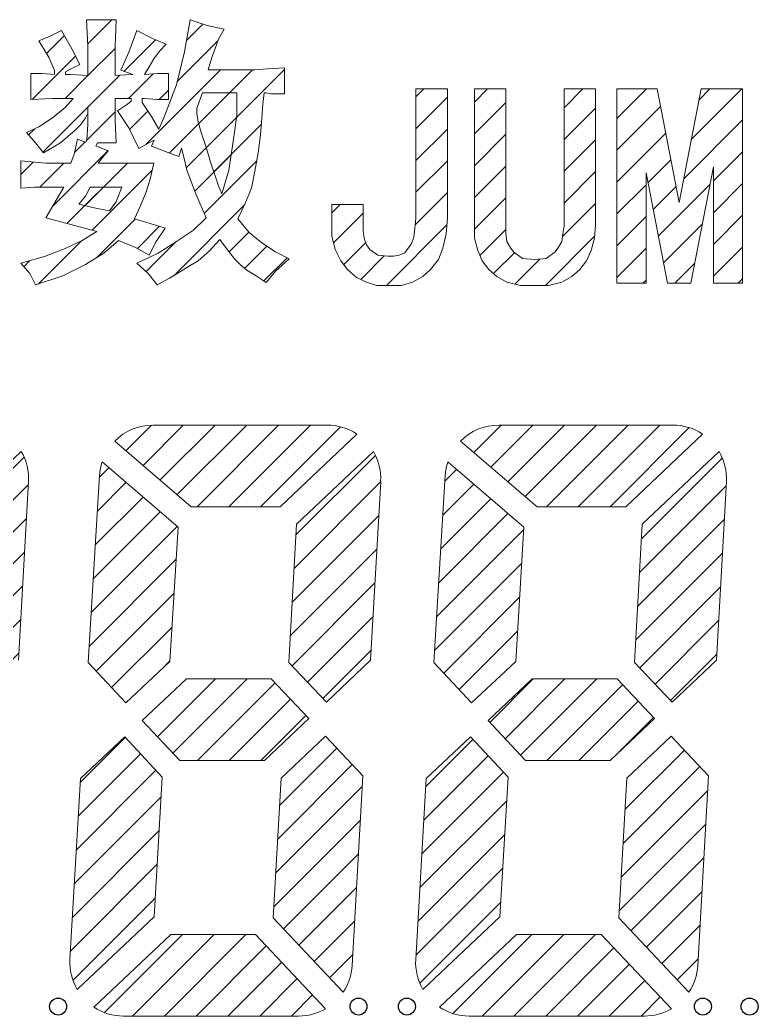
# Paper-space layout 'SW_Model_1' of a CAD drawing. Header units: millimetres. Extents: x 625 to 800, y 257 to 308.
# Drawn here: x 669.86 to 675.07, y 291.24 to 298.27 of the extents above; entities that cross this region are included whole.
import ezdxf

# ---------------------------------------------------------------- set-up
doc = ezdxf.new("R2010")
doc.units = ezdxf.units.MM
doc.layers.add('剖面线层1', color=4, linetype='Continuous')

psp = doc.layouts.new('SW_Model_1')

# ---------------------------------------------------------------- hatches: boundary and pattern name
at = {"layer": '剖面线层1'}
h = psp.add_hatch(dxfattribs=at)
h.set_pattern_fill('ANSI31', color=256, scale=0.05, style=0)
h.paths.add_polyline_path([(670.5276, 298.0874), (670.5276, 297.8786), (670.6401, 297.8866), (670.6535, 297.8866), (670.6401, 297.892), (670.5678, 297.9161), (670.624, 298.0446), (670.6802, 298.1972), (670.7927, 298.141), (670.8891, 298.1008), (670.8409, 298.0526), (670.8007, 297.9964), (670.7686, 297.9402), (670.7364, 297.8866), (670.8248, 297.8947), (670.9051, 297.8947), (670.9051, 297.7099), (670.8248, 297.7099), (670.7364, 297.718), (670.7188, 297.718), (670.7188, 297.6882), (670.7846, 297.5895), (670.8372, 297.5001), (670.873, 297.5814), (670.9613, 297.8144), (671.0176, 298.0473), (671.0577, 298.2722), (671.1782, 298.232), (671.2987, 298.2079), (671.2585, 298.1356), (671.2344, 298.0714), (671.2103, 298.0071), (671.1862, 297.9188), (671.5155, 297.9188), (671.6039, 297.9268), (671.7244, 297.9348), (671.7244, 297.7501), (671.6681, 297.7501), (671.628, 297.7501), (671.5959, 297.7581), (671.5798, 297.7581), (671.5718, 297.6778), (671.5637, 297.5814), (671.5557, 297.461), (671.5396, 297.3324), (671.5155, 297.2039), (671.4914, 297.0835), (671.4433, 296.971), (671.3951, 296.8666), (671.4754, 296.7702), (671.5637, 296.6979), (671.6601, 296.6337), (671.7565, 296.5855), (671.6601, 296.4971), (671.5959, 296.4168), (671.5236, 296.465), (671.4593, 296.5052), (671.4111, 296.5453), (671.371, 296.5855), (671.3147, 296.6578), (671.2666, 296.722), (671.1943, 296.6417), (671.1139, 296.5694), (671.0577, 296.5373), (670.9935, 296.4971), (670.9131, 296.4489), (670.8248, 296.4007), (670.7605, 296.4811), (670.6802, 296.5533), (670.8328, 296.6256), (670.9613, 296.706), (671.0818, 296.7863), (671.1702, 296.8746), (671.0979, 297.0433), (671.0336, 297.212), (671.0176, 297.2843), (670.9969, 297.3669), (670.9774, 297.3083), (670.8891, 297.3405), (670.7846, 297.3806), (670.8028, 297.4218), (670.7846, 297.4128), (670.6963, 297.3646), (670.624, 297.5091), (670.5437, 297.6296), (670.616, 297.6778), (670.6418, 297.6979), (670.6418, 297.718), (670.6401, 297.718), (670.5276, 297.718), (670.5276, 297.5573), (670.5356, 297.4047), (670.4032, 297.4047), (670.3924, 297.382), (670.4794, 297.3485), (670.4393, 297.3003), (670.4071, 297.2602), (670.6883, 297.2602), (670.8007, 297.2602), (670.7766, 297.1477), (670.7445, 297.0513), (670.7043, 296.9549), (670.6642, 296.8666), (670.7766, 296.8345), (670.881, 296.8023), (670.8168, 296.706), (670.7686, 296.6096), (670.6722, 296.6658), (670.5517, 296.714), (670.4473, 296.6256), (670.3188, 296.5453), (670.1582, 296.465), (669.9654, 296.4007), (669.9252, 296.4811), (669.861, 296.5533), (670.0296, 296.6015), (670.1742, 296.6578), (670.2947, 296.714), (670.3991, 296.7782), (670.2144, 296.8264), (670.0377, 296.8746), (670.0939, 296.971), (670.1662, 297.0915), (670.1019, 297.0915), (670.0377, 297.0915), (669.9574, 297.0915), (669.861, 297.0835), (669.861, 297.2762), (670.0377, 297.2602), (670.2144, 297.2602), (670.2385, 297.3244), (670.2626, 297.4288), (670.3197, 297.4084), (670.3282, 297.4262), (670.3349, 297.5332), (670.3349, 297.6136), (670.3188, 297.5814), (670.2867, 297.5332), (670.2465, 297.4931), (670.1421, 297.4047), (670.0216, 297.3324), (669.9654, 297.4047), (669.9011, 297.477), (669.9895, 297.5172), (670.0859, 297.5814), (670.1742, 297.6537), (670.2304, 297.718), (670.0859, 297.718), (669.9333, 297.7099), (669.9333, 297.8947), (670.0136, 297.8947), (670.1005, 297.8866), (670.1005, 297.916), (670.0618, 298.0045), (669.9895, 298.1249), (670.0698, 298.1571), (670.1501, 298.1972), (670.2224, 298.0687), (670.2786, 297.9563), (670.1983, 297.9161), (670.1775, 297.9057), (670.1775, 297.8866), (670.2144, 297.8866), (670.3349, 297.8786), (670.3349, 298.0874), (670.3268, 298.2722), (670.5356, 298.2722)], flags=0)
h = psp.add_hatch(dxfattribs=at)
h.set_pattern_fill('ANSI31', color=256, scale=0.05, style=0)
h.paths.add_polyline_path([(672.8757, 297.7845), (672.8757, 296.8728), (672.8678, 296.7618), (672.844, 296.6588), (672.8123, 296.5795), (672.7568, 296.5081), (672.7013, 296.4606), (672.63, 296.4209), (672.5507, 296.3971), (672.4635, 296.3971), (672.3763, 296.3971), (672.3049, 296.4209), (672.2336, 296.4526), (672.1702, 296.5081), (672.1226, 296.5716), (672.083, 296.6508), (672.0592, 296.746), (672.0592, 296.8649), (672.0592, 296.9679), (672.2811, 296.9679), (672.2811, 296.8411), (672.2811, 296.7777), (672.2891, 296.7222), (672.3049, 296.6825), (672.3287, 296.6508), (672.3842, 296.6112), (672.4555, 296.6033), (672.4952, 296.6033), (672.5348, 296.6112), (672.5745, 296.627), (672.5982, 296.6588), (672.622, 296.6905), (672.6379, 296.738), (672.6458, 296.8015), (672.6537, 296.8728), (672.6537, 297.7845)], flags=0)
h = psp.add_hatch(dxfattribs=at)
h.set_pattern_fill('ANSI31', color=256, scale=0.05, style=0)
h.paths.add_polyline_path([(673.9222, 297.7845), (673.9222, 296.8252), (673.9142, 296.7301), (673.8904, 296.6429), (673.8587, 296.5716), (673.8112, 296.5081), (673.7557, 296.4606), (673.6843, 296.4209), (673.5892, 296.3971), (673.4941, 296.3971), (673.391, 296.3971), (673.2959, 296.4209), (673.2245, 296.4606), (673.169, 296.5081), (673.1215, 296.5716), (673.0898, 296.6429), (673.066, 296.7301), (673.066, 296.8252), (673.066, 297.7845), (673.2879, 297.7845), (673.2879, 296.8173), (673.2879, 296.7618), (673.2959, 296.7063), (673.3197, 296.6667), (673.3434, 296.635), (673.4069, 296.5874), (673.4941, 296.5795), (673.5733, 296.5874), (673.6368, 296.635), (673.6605, 296.6667), (673.6843, 296.7063), (673.6923, 296.7618), (673.7002, 296.8173), (673.7002, 297.7845)], flags=0)
h = psp.add_hatch(dxfattribs=at)
h.set_pattern_fill('ANSI31', color=256, scale=0.05, style=0)
h.paths.add_polyline_path([(674.7546, 296.413), (674.7546, 297.2333), (674.596, 296.413), (674.4295, 296.413), (674.2789, 297.1923), (674.2789, 296.413), (674.0728, 296.413), (674.0728, 297.7845), (674.3582, 297.7845), (674.5128, 296.9821), (674.6674, 297.7845), (674.9607, 297.7845), (674.9607, 296.413)], flags=0)
h = psp.add_hatch(dxfattribs=at)
h.set_pattern_fill('ANSI31', color=256, scale=0.05, style=0)
h.paths.add_polyline_path([(671.387, 297.7581), (671.1461, 297.7581), (671.122, 297.6939), (671.1059, 297.6457), (671.1059, 297.6136), (671.1139, 297.5493), (671.138, 297.469), (671.1702, 297.3726), (671.2023, 297.2682), (671.2344, 297.1718), (671.2585, 297.0995), (671.2826, 297.0433), (671.3308, 297.212), (671.3629, 297.4128), (671.387, 297.5975)], flags=0)
h = psp.add_hatch(dxfattribs=at)
h.set_pattern_fill('ANSI31', color=256, scale=0.05, style=0)
h.paths.add_polyline_path([(670.5758, 297.0915), (670.3509, 297.0915), (670.3188, 297.0272), (670.2706, 296.971), (670.367, 296.9469), (670.4875, 296.9228), (670.5356, 296.9871)], flags=0)
h = psp.add_hatch(dxfattribs=at)
h.set_pattern_fill('ANSI31', color=256, scale=0.05, style=0)
edge = h.paths.add_edge_path(flags=0)
edge.add_arc((672.0266, 295.0323), 0.378, 56.3964, 90)
edge.add_line((672.0266, 295.4103), (670.7952, 295.4103))
edge.add_arc((670.7952, 295.0323), 0.378, 90, 135.53452)
edge.add_line((670.5254, 295.297), (671.0662, 294.8338))
edge.add_line((671.0662, 294.8338), (671.693, 294.8338))
edge.add_line((671.693, 294.8338), (672.2358, 295.3471))
h = psp.add_hatch(dxfattribs=at)
h.set_pattern_fill('ANSI31', color=256, scale=0.05, style=0)
edge = h.paths.add_edge_path(flags=0)
edge.add_arc((674.4694, 295.0323), 0.378, 56.3964, 90)
edge.add_line((674.4694, 295.4103), (673.238, 295.4103))
edge.add_arc((673.238, 295.0323), 0.378, 90, 135.53452)
edge.add_line((672.9682, 295.297), (673.509, 294.8338))
edge.add_line((673.509, 294.8338), (674.1358, 294.8338))
edge.add_line((674.1358, 294.8338), (674.6786, 295.3471))
h = psp.add_hatch(dxfattribs=at)
h.set_pattern_fill('ANSI31', color=256, scale=0.05, style=0)
edge = h.paths.add_edge_path(flags=0)
edge.add_line((669.8649, 295.2235), (669.3221, 294.7102))
edge.add_line((669.3221, 294.7102), (669.2674, 293.734))
edge.add_line((669.2674, 293.734), (669.5327, 293.4534))
edge.add_line((669.5327, 293.4534), (669.8456, 293.7489))
edge.add_line((669.8456, 293.7489), (669.9163, 295.0111))
edge.add_arc((669.5388, 295.0323), 0.378, 356.79516, 390.39064)
h = psp.add_hatch(dxfattribs=at)
h.set_pattern_fill('ANSI31', color=256, scale=0.05, style=0)
edge = h.paths.add_edge_path(flags=0)
edge.add_line((672.3527, 295.2235), (671.8099, 294.7102))
edge.add_line((671.8099, 294.7102), (671.7552, 293.734))
edge.add_line((671.7552, 293.734), (672.0205, 293.4534))
edge.add_line((672.0205, 293.4534), (672.3334, 293.7489))
edge.add_line((672.3334, 293.7489), (672.4041, 295.0111))
edge.add_arc((672.0266, 295.0323), 0.378, 356.79516, 390.39064)
h = psp.add_hatch(dxfattribs=at)
h.set_pattern_fill('ANSI31', color=256, scale=0.05, style=0)
edge = h.paths.add_edge_path(flags=0)
edge.add_line((674.7955, 295.2235), (674.2527, 294.7102))
edge.add_line((674.2527, 294.7102), (674.198, 293.734))
edge.add_line((674.198, 293.734), (674.4633, 293.4534))
edge.add_line((674.4633, 293.4534), (674.7762, 293.7489))
edge.add_line((674.7762, 293.7489), (674.8469, 295.0111))
edge.add_arc((674.4694, 295.0323), 0.378, 356.79516, 390.39064)
h = psp.add_hatch(dxfattribs=at)
h.set_pattern_fill('ANSI31', color=256, scale=0.05, style=0)
edge = h.paths.add_edge_path(flags=0)
edge.add_line((670.3373, 293.7341), (670.604, 293.4482))
edge.add_line((670.604, 293.4482), (670.9152, 293.741))
edge.add_line((670.9152, 293.741), (670.9731, 294.6895))
edge.add_line((670.9731, 294.6895), (670.4359, 295.1497))
edge.add_arc((670.7952, 295.0323), 0.378, 161.89288, 176.50675)
edge.add_line((670.4179, 295.0553), (670.3373, 293.7341))
h = psp.add_hatch(dxfattribs=at)
h.set_pattern_fill('ANSI31', color=256, scale=0.05, style=0)
edge = h.paths.add_edge_path(flags=0)
edge.add_line((672.7801, 293.7341), (673.0468, 293.4482))
edge.add_line((673.0468, 293.4482), (673.358, 293.741))
edge.add_line((673.358, 293.741), (673.4159, 294.6895))
edge.add_line((673.4159, 294.6895), (672.8787, 295.1497))
edge.add_arc((673.238, 295.0323), 0.378, 161.89288, 176.50675)
edge.add_line((672.8607, 295.0553), (672.7801, 293.7341))
h = psp.add_hatch(dxfattribs=at)
h.set_pattern_fill('ANSI31', color=256, scale=0.05, style=0)
h.paths.add_polyline_path([(671.0318, 293.6171), (670.7201, 293.3239), (670.9845, 293.0406), (671.5834, 293.0406), (671.8968, 293.3366), (671.6316, 293.6171)], flags=0)
h = psp.add_hatch(dxfattribs=at)
h.set_pattern_fill('ANSI31', color=256, scale=0.05, style=0)
h.paths.add_polyline_path([(673.4746, 293.6171), (673.1629, 293.3239), (673.4273, 293.0406), (674.0262, 293.0406), (674.3396, 293.3366), (674.0744, 293.6171)], flags=0)
h = psp.add_hatch(dxfattribs=at)
h.set_pattern_fill('ANSI31', color=256, scale=0.05, style=0)
edge = h.paths.add_edge_path(flags=0)
edge.add_line((671.7002, 292.917), (671.6436, 291.929))
edge.add_line((671.6436, 291.929), (672.139, 291.4044))
edge.add_arc((671.8243, 291.6138), 0.378, 326.36305, 356.72034)
edge.add_line((672.2017, 291.5922), (672.2785, 292.9329))
edge.add_line((672.2785, 292.9329), (672.0137, 293.213))
edge.add_line((672.0137, 293.213), (671.7002, 292.917))
h = psp.add_hatch(dxfattribs=at)
h.set_pattern_fill('ANSI31', color=256, scale=0.05, style=0)
edge = h.paths.add_edge_path(flags=0)
edge.add_line((674.143, 292.917), (674.0864, 291.929))
edge.add_line((674.0864, 291.929), (674.5818, 291.4044))
edge.add_arc((674.2671, 291.6138), 0.378, 326.36305, 356.72034)
edge.add_line((674.6445, 291.5922), (674.7213, 292.9329))
edge.add_line((674.7213, 292.9329), (674.4565, 293.213))
edge.add_line((674.4565, 293.213), (674.143, 292.917))
h = psp.add_hatch(dxfattribs=at)
h.set_pattern_fill('ANSI31', color=256, scale=0.05, style=0)
edge = h.paths.add_edge_path(flags=0)
edge.add_line((670.2602, 291.4229), (670.8039, 291.936))
edge.add_line((670.8039, 291.936), (670.8613, 292.9233))
edge.add_line((670.8613, 292.9233), (670.5962, 293.2073))
edge.add_line((670.5962, 293.2073), (670.2833, 292.9129))
edge.add_line((670.2833, 292.9129), (670.2091, 291.6357))
edge.add_arc((670.5864, 291.6138), 0.378, 176.67414, 210.33419)
h = psp.add_hatch(dxfattribs=at)
h.set_pattern_fill('ANSI31', color=256, scale=0.05, style=0)
edge = h.paths.add_edge_path(flags=0)
edge.add_line((672.703, 291.4229), (673.2467, 291.936))
edge.add_line((673.2467, 291.936), (673.3041, 292.9233))
edge.add_line((673.3041, 292.9233), (673.039, 293.2073))
edge.add_line((673.039, 293.2073), (672.7261, 292.9129))
edge.add_line((672.7261, 292.9129), (672.6519, 291.6357))
edge.add_arc((673.0292, 291.6138), 0.378, 176.67414, 210.33419)
h = psp.add_hatch(dxfattribs=at)
h.set_pattern_fill('ANSI31', color=256, scale=0.05, style=0)
edge = h.paths.add_edge_path(flags=0)
edge.add_line((671.5199, 291.8122), (670.9207, 291.8122))
edge.add_line((670.9207, 291.8122), (670.3769, 291.2992))
edge.add_arc((670.5864, 291.6138), 0.378, 236.33995, 270)
edge.add_line((670.5864, 291.2358), (671.8243, 291.2358))
edge.add_arc((671.8243, 291.6138), 0.378, 270, 300.35729)
edge.add_line((672.0153, 291.2876), (671.5199, 291.8122))
h = psp.add_hatch(dxfattribs=at)
h.set_pattern_fill('ANSI31', color=256, scale=0.05, style=0)
edge = h.paths.add_edge_path(flags=0)
edge.add_line((673.9627, 291.8122), (673.3635, 291.8122))
edge.add_line((673.3635, 291.8122), (672.8197, 291.2992))
edge.add_arc((673.0292, 291.6138), 0.378, 236.33995, 270)
edge.add_line((673.0292, 291.2358), (674.2671, 291.2358))
edge.add_arc((674.2671, 291.6138), 0.378, 270, 300.35729)
edge.add_line((674.4581, 291.2876), (673.9627, 291.8122))

# ---------------------------------------------------------------- linework, layer by layer
at = {"color": 7, "linetype": 'Continuous', "lineweight": 18}
for p, q in [((670.3349, 298.0874), (670.3268, 298.2722)), ((670.3268, 298.2722), (670.5356, 298.2722)), ((670.3349, 298.0874), (670.3268, 298.2722)), ((670.3268, 298.2722), (670.5356, 298.2722)), ((670.5356, 298.2722), (670.5276, 298.0874)), ((670.5356, 298.2722), (670.5276, 298.0874)), ((671.0176, 298.0473), (671.0577, 298.2722)), ((671.0176, 298.0473), (671.0577, 298.2722)), ((671.0577, 298.2722), (671.1782, 298.232)), ((671.0577, 298.2722), (671.1782, 298.232)), ((671.1782, 298.232), (671.2987, 298.2079)), ((671.1782, 298.232), (671.2987, 298.2079)), ((671.2987, 298.2079), (671.2585, 298.1356)), ((671.2987, 298.2079), (671.2585, 298.1356)), ((669.9895, 298.1249), (670.0698, 298.1571)), ((669.9895, 298.1249), (670.0698, 298.1571)), ((670.0698, 298.1571), (670.1501, 298.1972)), ((670.0698, 298.1571), (670.1501, 298.1972)), ((670.1501, 298.1972), (670.2224, 298.0687)), ((670.1501, 298.1972), (670.2224, 298.0687)), ((670.624, 298.0446), (670.6802, 298.1972)), ((670.624, 298.0446), (670.6802, 298.1972)), ((670.6802, 298.1972), (670.7927, 298.141)), ((670.6802, 298.1972), (670.7927, 298.141)), ((670.7927, 298.141), (670.8891, 298.1008)), ((670.7927, 298.141), (670.8891, 298.1008)), ((670.0618, 298.0045), (669.9895, 298.1249)), ((670.0618, 298.0045), (669.9895, 298.1249)), ((670.2224, 298.0687), (670.2786, 297.9563)), ((670.2224, 298.0687), (670.2786, 297.9563)), ((670.3349, 297.8786), (670.3349, 298.0874)), ((670.3349, 297.8786), (670.3349, 298.0874)), ((670.5276, 298.0874), (670.5276, 297.8786)), ((670.5276, 298.0874), (670.5276, 297.8786)), ((670.8891, 298.1008), (670.8409, 298.0526)), ((670.8891, 298.1008), (670.8409, 298.0526)), ((671.2344, 298.0714), (671.2103, 298.0071)), ((671.2344, 298.0714), (671.2103, 298.0071)), ((671.2585, 298.1356), (671.2344, 298.0714)), ((671.2585, 298.1356), (671.2344, 298.0714)), ((670.1005, 297.916), (670.0618, 298.0045)), ((670.1005, 297.916), (670.0618, 298.0045)), ((670.5678, 297.9161), (670.624, 298.0446)), ((670.5678, 297.9161), (670.624, 298.0446)), ((670.8007, 297.9964), (670.7686, 297.9402)), ((670.8007, 297.9964), (670.7686, 297.9402)), ((670.8409, 298.0526), (670.8007, 297.9964)), ((670.8409, 298.0526), (670.8007, 297.9964)), ((670.9613, 297.8144), (671.0176, 298.0473)), ((670.9613, 297.8144), (671.0176, 298.0473)), ((671.2103, 298.0071), (671.1862, 297.9188)), ((671.2103, 298.0071), (671.1862, 297.9188)), ((670.2786, 297.9563), (670.1983, 297.9161)), ((670.2786, 297.9563), (670.1983, 297.9161)), ((670.7686, 297.9402), (670.7364, 297.8866)), ((670.7686, 297.9402), (670.7364, 297.8866)), ((671.5155, 297.9188), (671.6039, 297.9268)), ((671.5155, 297.9188), (671.6039, 297.9268)), ((671.6039, 297.9268), (671.7244, 297.9348)), ((671.6039, 297.9268), (671.7244, 297.9348)), ((671.7244, 297.9348), (671.7244, 297.7501)), ((671.7244, 297.9348), (671.7244, 297.7501)), ((669.9333, 297.7099), (669.9333, 297.8947)), ((669.9333, 297.8947), (670.0136, 297.8947)), ((669.9333, 297.7099), (669.9333, 297.8947)), ((669.9333, 297.8947), (670.0136, 297.8947)), ((670.0136, 297.8947), (670.1005, 297.8866)), ((670.0136, 297.8947), (670.1005, 297.8866)), ((670.1005, 297.8866), (670.1005, 297.916)), ((670.1005, 297.8866), (670.1005, 297.916)), ((670.1983, 297.9161), (670.1775, 297.9057)), ((670.1983, 297.9161), (670.1775, 297.9057)), ((670.1775, 297.9057), (670.1775, 297.8866)), ((670.1775, 297.9057), (670.1775, 297.8866)), ((670.1775, 297.8866), (670.2144, 297.8866)), ((670.1775, 297.8866), (670.2144, 297.8866)), ((670.2144, 297.8866), (670.3349, 297.8786)), ((670.2144, 297.8866), (670.3349, 297.8786)), ((670.5276, 297.8786), (670.6401, 297.8866)), ((670.5276, 297.8786), (670.6401, 297.8866)), ((670.6401, 297.892), (670.5678, 297.9161)), ((670.6401, 297.892), (670.5678, 297.9161)), ((670.6535, 297.8866), (670.6401, 297.892)), ((670.6535, 297.8866), (670.6401, 297.892)), ((670.6401, 297.8866), (670.6535, 297.8866)), ((670.6401, 297.8866), (670.6535, 297.8866)), ((670.7364, 297.8866), (670.8248, 297.8947)), ((670.7364, 297.8866), (670.8248, 297.8947)), ((670.8248, 297.8947), (670.9051, 297.8947)), ((670.8248, 297.8947), (670.9051, 297.8947)), ((670.9051, 297.8947), (670.9051, 297.7099)), ((670.9051, 297.8947), (670.9051, 297.7099)), ((671.1862, 297.9188), (671.5155, 297.9188)), ((671.1862, 297.9188), (671.5155, 297.9188)), ((670.873, 297.5814), (670.9613, 297.8144)), ((670.873, 297.5814), (670.9613, 297.8144)), ((672.6537, 296.8728), (672.6537, 297.7845)), ((672.6537, 297.7845), (672.8757, 297.7845)), ((672.6537, 296.8728), (672.6537, 297.7845)), ((672.6537, 297.7845), (672.8757, 297.7845)), ((672.8757, 297.7845), (672.8757, 296.8728)), ((672.8757, 297.7845), (672.8757, 296.8728)), ((673.066, 296.8252), (673.066, 297.7845)), ((673.066, 297.7845), (673.2879, 297.7845)), ((673.066, 296.8252), (673.066, 297.7845)), ((673.066, 297.7845), (673.2879, 297.7845)), ((673.2879, 297.7845), (673.2879, 296.8173)), ((673.2879, 297.7845), (673.2879, 296.8173)), ((673.7002, 296.8173), (673.7002, 297.7845)), ((673.7002, 297.7845), (673.9222, 297.7845)), ((673.7002, 296.8173), (673.7002, 297.7845)), ((673.7002, 297.7845), (673.9222, 297.7845)), ((673.9222, 297.7845), (673.9222, 296.8252)), ((673.9222, 297.7845), (673.9222, 296.8252)), ((674.0728, 296.413), (674.0728, 297.7845)), ((674.0728, 297.7845), (674.3582, 297.7845)), ((674.0728, 296.413), (674.0728, 297.7845)), ((674.0728, 297.7845), (674.3582, 297.7845)), ((674.3582, 297.7845), (674.5128, 296.9821)), ((674.3582, 297.7845), (674.5128, 296.9821)), ((674.5128, 296.9821), (674.6674, 297.7845)), ((674.5128, 296.9821), (674.6674, 297.7845)), ((674.6674, 297.7845), (674.9607, 297.7845)), ((674.6674, 297.7845), (674.9607, 297.7845)), ((674.9607, 297.7845), (674.9607, 296.413)), ((674.9607, 297.7845), (674.9607, 296.413)), ((670.0859, 297.718), (669.9333, 297.7099)), ((670.0859, 297.718), (669.9333, 297.7099)), ((670.2304, 297.718), (670.0859, 297.718)), ((670.2304, 297.718), (670.0859, 297.718)), ((670.1742, 297.6537), (670.2304, 297.718)), ((670.1742, 297.6537), (670.2304, 297.718)), ((670.6401, 297.718), (670.5276, 297.718)), ((670.5276, 297.718), (670.5276, 297.5573)), ((670.6401, 297.718), (670.5276, 297.718)), ((670.5276, 297.718), (670.5276, 297.5573)), ((670.6418, 297.718), (670.6401, 297.718)), ((670.6418, 297.718), (670.6401, 297.718)), ((670.6418, 297.6979), (670.6418, 297.718)), ((670.6418, 297.6979), (670.6418, 297.718)), ((670.7364, 297.718), (670.7188, 297.718)), ((670.7188, 297.718), (670.7188, 297.6882)), ((670.7364, 297.718), (670.7188, 297.718)), ((670.7188, 297.718), (670.7188, 297.6882)), ((670.8248, 297.7099), (670.7364, 297.718)), ((670.8248, 297.7099), (670.7364, 297.718)), ((671.1461, 297.7581), (671.122, 297.6939)), ((671.1461, 297.7581), (671.122, 297.6939)), ((671.387, 297.7581), (671.1461, 297.7581)), ((671.387, 297.7581), (671.1461, 297.7581)), ((671.387, 297.5975), (671.387, 297.7581)), ((671.387, 297.5975), (671.387, 297.7581)), ((671.5798, 297.7581), (671.5718, 297.6778)), ((671.5798, 297.7581), (671.5718, 297.6778)), ((671.5959, 297.7581), (671.5798, 297.7581)), ((671.5959, 297.7581), (671.5798, 297.7581)), ((671.628, 297.7501), (671.5959, 297.7581)), ((671.628, 297.7501), (671.5959, 297.7581)), ((671.6681, 297.7501), (671.628, 297.7501)), ((671.6681, 297.7501), (671.628, 297.7501)), ((671.7244, 297.7501), (671.6681, 297.7501)), ((671.7244, 297.7501), (671.6681, 297.7501)), ((670.0859, 297.5814), (670.1742, 297.6537)), ((670.0859, 297.5814), (670.1742, 297.6537)), ((670.3349, 297.5332), (670.3349, 297.6537)), ((670.3349, 297.6537), (670.3349, 297.6136)), ((670.5437, 297.6296), (670.616, 297.6778)), ((670.5437, 297.6296), (670.616, 297.6778)), ((670.616, 297.6778), (670.6418, 297.6979)), ((670.616, 297.6778), (670.6418, 297.6979)), ((670.7188, 297.6882), (670.7846, 297.5895)), ((670.7188, 297.6882), (670.7846, 297.5895)), ((670.9051, 297.7099), (670.8248, 297.7099)), ((670.9051, 297.7099), (670.8248, 297.7099)), ((671.122, 297.6939), (671.1059, 297.6457)), ((671.122, 297.6939), (671.1059, 297.6457)), ((671.1059, 297.6457), (671.1059, 297.6136)), ((671.1059, 297.6457), (671.1059, 297.6136)), ((671.5718, 297.6778), (671.5637, 297.5814)), ((671.5718, 297.6778), (671.5637, 297.5814)), ((669.9895, 297.5172), (670.0859, 297.5814)), ((669.9895, 297.5172), (670.0859, 297.5814)), ((670.3188, 297.5814), (670.2867, 297.5332)), ((670.3188, 297.5814), (670.2867, 297.5332)), ((670.3349, 297.6136), (670.3188, 297.5814)), ((670.3349, 297.6136), (670.3188, 297.5814)), ((670.3349, 297.5332), (670.3349, 297.6136)), ((670.624, 297.5091), (670.5437, 297.6296)), ((670.624, 297.5091), (670.5437, 297.6296)), ((670.7846, 297.5895), (670.8372, 297.5001)), ((670.7846, 297.5895), (670.8372, 297.5001)), ((670.8372, 297.5001), (670.873, 297.5814)), ((670.8372, 297.5001), (670.873, 297.5814)), ((671.1059, 297.6136), (671.1139, 297.5493)), ((671.1059, 297.6136), (671.1139, 297.5493)), ((671.3629, 297.4128), (671.387, 297.5975)), ((671.3629, 297.4128), (671.387, 297.5975)), ((671.5637, 297.5814), (671.5557, 297.461)), ((671.5637, 297.5814), (671.5557, 297.461)), ((669.9011, 297.477), (669.9895, 297.5172)), ((669.9011, 297.477), (669.9895, 297.5172)), ((670.2867, 297.5332), (670.2465, 297.4931)), ((670.2867, 297.5332), (670.2465, 297.4931)), ((670.3282, 297.4262), (670.3349, 297.5332)), ((670.3282, 297.4262), (670.3349, 297.5332)), ((670.5276, 297.5573), (670.5356, 297.4047)), ((670.5276, 297.5573), (670.5356, 297.4047)), ((670.6963, 297.3646), (670.624, 297.5091)), ((670.6963, 297.3646), (670.624, 297.5091)), ((671.1139, 297.5493), (671.138, 297.469)), ((671.1139, 297.5493), (671.138, 297.469)), ((669.9654, 297.4047), (669.9011, 297.477)), ((669.9654, 297.4047), (669.9011, 297.477)), ((670.2465, 297.4931), (670.1421, 297.4047)), ((670.2465, 297.4931), (670.1421, 297.4047)), ((671.138, 297.469), (671.1702, 297.3726)), ((671.138, 297.469), (671.1702, 297.3726)), ((671.5557, 297.461), (671.5396, 297.3324)), ((671.5557, 297.461), (671.5396, 297.3324)), ((670.0216, 297.3324), (669.9654, 297.4047)), ((670.0216, 297.3324), (669.9654, 297.4047)), ((670.1421, 297.4047), (670.0216, 297.3324)), ((670.1421, 297.4047), (670.0216, 297.3324)), ((670.2385, 297.3244), (670.2626, 297.4288)), ((670.2385, 297.3244), (670.2626, 297.4288)), ((670.2626, 297.4288), (670.3197, 297.4084)), ((670.2626, 297.4288), (670.3197, 297.4084)), ((670.3197, 297.4084), (670.3282, 297.4262)), ((670.3197, 297.4084), (670.3282, 297.4262)), ((670.4032, 297.4047), (670.3924, 297.382)), ((670.4032, 297.4047), (670.3924, 297.382)), ((670.3924, 297.382), (670.4794, 297.3485)), ((670.3924, 297.382), (670.4794, 297.3485)), ((670.5356, 297.4047), (670.4032, 297.4047)), ((670.5356, 297.4047), (670.4032, 297.4047)), ((670.7846, 297.4128), (670.6963, 297.3646)), ((670.7846, 297.4128), (670.6963, 297.3646)), ((670.7846, 297.3806), (670.8028, 297.4218)), ((670.8028, 297.4218), (670.7846, 297.4128)), ((670.7846, 297.3806), (670.8028, 297.4218)), ((670.8028, 297.4218), (670.7846, 297.4128)), ((670.8891, 297.3405), (670.7846, 297.3806)), ((670.8891, 297.3405), (670.7846, 297.3806)), ((670.9969, 297.3669), (670.9774, 297.3083)), ((670.9969, 297.3669), (670.9774, 297.3083)), ((671.0176, 297.2843), (670.9969, 297.3669)), ((671.0176, 297.2843), (670.9969, 297.3669)), ((671.1702, 297.3726), (671.2023, 297.2682)), ((671.1702, 297.3726), (671.2023, 297.2682)), ((671.3308, 297.212), (671.3629, 297.4128)), ((671.3308, 297.212), (671.3629, 297.4128)), ((670.2144, 297.2602), (670.2385, 297.3244)), ((670.2144, 297.2602), (670.2385, 297.3244)), ((670.4393, 297.3003), (670.4071, 297.2602)), ((670.4393, 297.3003), (670.4071, 297.2602)), ((670.4794, 297.3485), (670.4393, 297.3003)), ((670.4794, 297.3485), (670.4393, 297.3003)), ((670.9774, 297.3083), (670.8891, 297.3405)), ((670.9774, 297.3083), (670.8891, 297.3405)), ((671.5396, 297.3324), (671.5155, 297.2039)), ((671.5396, 297.3324), (671.5155, 297.2039)), ((669.861, 297.0835), (669.861, 297.2762)), ((669.861, 297.2762), (670.0377, 297.2602)), ((669.861, 297.0835), (669.861, 297.2762)), ((669.861, 297.2762), (670.0377, 297.2602)), ((670.0377, 297.2602), (670.2144, 297.2602)), ((670.0377, 297.2602), (670.2144, 297.2602)), ((670.4071, 297.2602), (670.6883, 297.2602)), ((670.4071, 297.2602), (670.6883, 297.2602)), ((670.6883, 297.2602), (670.8007, 297.2602)), ((670.6883, 297.2602), (670.8007, 297.2602)), ((670.8007, 297.2602), (670.7766, 297.1477)), ((670.8007, 297.2602), (670.7766, 297.1477)), ((671.0336, 297.212), (671.0176, 297.2843)), ((671.0336, 297.212), (671.0176, 297.2843)), ((671.2023, 297.2682), (671.2344, 297.1718)), ((671.2023, 297.2682), (671.2344, 297.1718)), ((674.7546, 297.2333), (674.596, 296.413)), ((674.7546, 297.2333), (674.596, 296.413)), ((674.7546, 296.413), (674.7546, 297.2333)), ((674.7546, 296.413), (674.7546, 297.2333)), ((671.0979, 297.0433), (671.0336, 297.212)), ((671.0979, 297.0433), (671.0336, 297.212)), ((671.2344, 297.1718), (671.2585, 297.0995)), ((671.2344, 297.1718), (671.2585, 297.0995)), ((671.2826, 297.0433), (671.3308, 297.212)), ((671.2826, 297.0433), (671.3308, 297.212)), ((671.5155, 297.2039), (671.4914, 297.0835)), ((671.5155, 297.2039), (671.4914, 297.0835)), ((674.4295, 296.413), (674.2789, 297.1923)), ((674.2789, 297.1923), (674.2789, 296.413)), ((674.4295, 296.413), (674.2789, 297.1923)), ((674.2789, 297.1923), (674.2789, 296.413)), ((669.9574, 297.0915), (669.861, 297.0835)), ((669.9574, 297.0915), (669.861, 297.0835)), ((670.0377, 297.0915), (669.9574, 297.0915)), ((670.0377, 297.0915), (669.9574, 297.0915)), ((670.1019, 297.0915), (670.0377, 297.0915)), ((670.1019, 297.0915), (670.0377, 297.0915)), ((670.0939, 296.971), (670.1662, 297.0915)), ((670.0939, 296.971), (670.1662, 297.0915)), ((670.1662, 297.0915), (670.1019, 297.0915)), ((670.1662, 297.0915), (670.1019, 297.0915)), ((670.3509, 297.0915), (670.3188, 297.0272)), ((670.3509, 297.0915), (670.3188, 297.0272)), ((670.5758, 297.0915), (670.3509, 297.0915)), ((670.5758, 297.0915), (670.3509, 297.0915)), ((670.5356, 296.9871), (670.5758, 297.0915)), ((670.5356, 296.9871), (670.5758, 297.0915)), ((670.7766, 297.1477), (670.7445, 297.0513)), ((670.7766, 297.1477), (670.7445, 297.0513)), ((671.2585, 297.0995), (671.2826, 297.0433)), ((671.2585, 297.0995), (671.2826, 297.0433)), ((671.4914, 297.0835), (671.4433, 296.971)), ((671.4914, 297.0835), (671.4433, 296.971)), ((670.3188, 297.0272), (670.2706, 296.971)), ((670.3188, 297.0272), (670.2706, 296.971)), ((670.7445, 297.0513), (670.7043, 296.9549)), ((670.7445, 297.0513), (670.7043, 296.9549)), ((671.1702, 296.8746), (671.0979, 297.0433)), ((671.1702, 296.8746), (671.0979, 297.0433)), ((670.0377, 296.8746), (670.0939, 296.971)), ((670.0377, 296.8746), (670.0939, 296.971)), ((670.2706, 296.971), (670.367, 296.9469)), ((670.2706, 296.971), (670.367, 296.9469)), ((670.367, 296.9469), (670.4875, 296.9228)), ((670.367, 296.9469), (670.4875, 296.9228)), ((670.4875, 296.9228), (670.5356, 296.9871)), ((670.4875, 296.9228), (670.5356, 296.9871)), ((670.7043, 296.9549), (670.6642, 296.8666)), ((670.7043, 296.9549), (670.6642, 296.8666)), ((671.4433, 296.971), (671.3951, 296.8666)), ((671.4433, 296.971), (671.3951, 296.8666)), ((672.0592, 296.8649), (672.0592, 296.9679)), ((672.0592, 296.9679), (672.2811, 296.9679)), ((672.0592, 296.8649), (672.0592, 296.9679)), ((672.0592, 296.9679), (672.2811, 296.9679)), ((672.2811, 296.9679), (672.2811, 296.8411)), ((672.2811, 296.9679), (672.2811, 296.8411)), ((670.2144, 296.8264), (670.0377, 296.8746)), ((670.2144, 296.8264), (670.0377, 296.8746)), ((671.0818, 296.7863), (671.1702, 296.8746)), ((671.0818, 296.7863), (671.1702, 296.8746)), ((672.6458, 296.8015), (672.6537, 296.8728)), ((672.6458, 296.8015), (672.6537, 296.8728)), ((672.8757, 296.8728), (672.8678, 296.7618)), ((672.8757, 296.8728), (672.8678, 296.7618)), ((670.3991, 296.7782), (670.2144, 296.8264)), ((670.3991, 296.7782), (670.2144, 296.8264)), ((670.6642, 296.8666), (670.7766, 296.8345)), ((670.6642, 296.8666), (670.7766, 296.8345)), ((670.7766, 296.8345), (670.881, 296.8023)), ((670.7766, 296.8345), (670.881, 296.8023)), ((670.881, 296.8023), (670.8168, 296.706)), ((670.881, 296.8023), (670.8168, 296.706)), ((671.3951, 296.8666), (671.4754, 296.7702)), ((671.3951, 296.8666), (671.4754, 296.7702)), ((672.0592, 296.746), (672.0592, 296.8649)), ((672.0592, 296.746), (672.0592, 296.8649)), ((672.2811, 296.8411), (672.2811, 296.7777)), ((672.2811, 296.8411), (672.2811, 296.7777)), ((672.6379, 296.738), (672.6458, 296.8015)), ((672.6379, 296.738), (672.6458, 296.8015)), ((673.066, 296.7301), (673.066, 296.8252)), ((673.066, 296.7301), (673.066, 296.8252)), ((673.2879, 296.8173), (673.2879, 296.7618)), ((673.2879, 296.8173), (673.2879, 296.7618)), ((673.6923, 296.7618), (673.7002, 296.8173)), ((673.6923, 296.7618), (673.7002, 296.8173)), ((673.9222, 296.8252), (673.9142, 296.7301)), ((673.9222, 296.8252), (673.9142, 296.7301)), ((670.2947, 296.714), (670.3991, 296.7782)), ((670.2947, 296.714), (670.3991, 296.7782)), ((670.9613, 296.706), (671.0818, 296.7863)), ((670.9613, 296.706), (671.0818, 296.7863)), ((671.4754, 296.7702), (671.5637, 296.6979)), ((671.4754, 296.7702), (671.5637, 296.6979)), ((672.083, 296.6508), (672.0592, 296.746)), ((672.083, 296.6508), (672.0592, 296.746)), ((672.2811, 296.7777), (672.2891, 296.7222)), ((672.2811, 296.7777), (672.2891, 296.7222)), ((672.622, 296.6905), (672.6379, 296.738)), ((672.622, 296.6905), (672.6379, 296.738)), ((672.8678, 296.7618), (672.844, 296.6588)), ((672.8678, 296.7618), (672.844, 296.6588)), ((673.0898, 296.6429), (673.066, 296.7301)), ((673.0898, 296.6429), (673.066, 296.7301)), ((673.2879, 296.7618), (673.2959, 296.7063)), ((673.2879, 296.7618), (673.2959, 296.7063)), ((673.6843, 296.7063), (673.6923, 296.7618)), ((673.6843, 296.7063), (673.6923, 296.7618)), ((673.9142, 296.7301), (673.8904, 296.6429)), ((673.9142, 296.7301), (673.8904, 296.6429)), ((670.1742, 296.6578), (670.2947, 296.714)), ((670.1742, 296.6578), (670.2947, 296.714)), ((670.5517, 296.714), (670.4473, 296.6256)), ((670.5517, 296.714), (670.4473, 296.6256)), ((670.6722, 296.6658), (670.5517, 296.714)), ((670.6722, 296.6658), (670.5517, 296.714)), ((670.7686, 296.6096), (670.6722, 296.6658)), ((670.7686, 296.6096), (670.6722, 296.6658)), ((670.8168, 296.706), (670.7686, 296.6096)), ((670.8168, 296.706), (670.7686, 296.6096)), ((670.8328, 296.6256), (670.9613, 296.706)), ((670.8328, 296.6256), (670.9613, 296.706)), ((671.2666, 296.722), (671.1943, 296.6417)), ((671.2666, 296.722), (671.1943, 296.6417)), ((671.3147, 296.6578), (671.2666, 296.722)), ((671.3147, 296.6578), (671.2666, 296.722)), ((671.5637, 296.6979), (671.6601, 296.6337)), ((671.5637, 296.6979), (671.6601, 296.6337)), ((672.2891, 296.7222), (672.3049, 296.6825)), ((672.2891, 296.7222), (672.3049, 296.6825)), ((672.3049, 296.6825), (672.3287, 296.6508)), ((672.3049, 296.6825), (672.3287, 296.6508)), ((672.5745, 296.627), (672.5982, 296.6588)), ((672.5745, 296.627), (672.5982, 296.6588)), ((672.5982, 296.6588), (672.622, 296.6905)), ((672.5982, 296.6588), (672.622, 296.6905)), ((672.844, 296.6588), (672.8123, 296.5795)), ((672.844, 296.6588), (672.8123, 296.5795)), ((673.2959, 296.7063), (673.3197, 296.6667)), ((673.2959, 296.7063), (673.3197, 296.6667)), ((673.3197, 296.6667), (673.3434, 296.635)), ((673.3197, 296.6667), (673.3434, 296.635)), ((673.6368, 296.635), (673.6605, 296.6667)), ((673.6368, 296.635), (673.6605, 296.6667)), ((673.6605, 296.6667), (673.6843, 296.7063)), ((673.6605, 296.6667), (673.6843, 296.7063)), ((669.861, 296.5533), (670.0296, 296.6015)), ((669.861, 296.5533), (670.0296, 296.6015)), ((670.0296, 296.6015), (670.1742, 296.6578)), ((670.0296, 296.6015), (670.1742, 296.6578)), ((670.4473, 296.6256), (670.3188, 296.5453)), ((670.4473, 296.6256), (670.3188, 296.5453)), ((670.6802, 296.5533), (670.8328, 296.6256)), ((670.6802, 296.5533), (670.8328, 296.6256)), ((671.1943, 296.6417), (671.1139, 296.5694)), ((671.1943, 296.6417), (671.1139, 296.5694)), ((671.371, 296.5855), (671.3147, 296.6578)), ((671.371, 296.5855), (671.3147, 296.6578)), ((671.6601, 296.6337), (671.7565, 296.5855)), ((671.6601, 296.6337), (671.7565, 296.5855)), ((672.1226, 296.5716), (672.083, 296.6508)), ((672.1226, 296.5716), (672.083, 296.6508)), ((672.3287, 296.6508), (672.3842, 296.6112)), ((672.3287, 296.6508), (672.3842, 296.6112)), ((672.3842, 296.6112), (672.4555, 296.6033)), ((672.3842, 296.6112), (672.4555, 296.6033)), ((672.4555, 296.6033), (672.4952, 296.6033)), ((672.4555, 296.6033), (672.4952, 296.6033)), ((672.4952, 296.6033), (672.5348, 296.6112)), ((672.4952, 296.6033), (672.5348, 296.6112)), ((672.5348, 296.6112), (672.5745, 296.627)), ((672.5348, 296.6112), (672.5745, 296.627)), ((673.1215, 296.5716), (673.0898, 296.6429)), ((673.1215, 296.5716), (673.0898, 296.6429)), ((673.3434, 296.635), (673.4069, 296.5874)), ((673.3434, 296.635), (673.4069, 296.5874)), ((673.5733, 296.5874), (673.6368, 296.635)), ((673.5733, 296.5874), (673.6368, 296.635)), ((673.8904, 296.6429), (673.8587, 296.5716)), ((673.8904, 296.6429), (673.8587, 296.5716)), ((669.9252, 296.4811), (669.861, 296.5533)), ((669.9252, 296.4811), (669.861, 296.5533)), ((670.3188, 296.5453), (670.1582, 296.465)), ((670.3188, 296.5453), (670.1582, 296.465)), ((670.7605, 296.4811), (670.6802, 296.5533)), ((670.7605, 296.4811), (670.6802, 296.5533)), ((671.0577, 296.5373), (670.9935, 296.4971)), ((671.0577, 296.5373), (670.9935, 296.4971)), ((671.1139, 296.5694), (671.0577, 296.5373)), ((671.1139, 296.5694), (671.0577, 296.5373)), ((671.4111, 296.5453), (671.371, 296.5855)), ((671.4111, 296.5453), (671.371, 296.5855)), ((671.4593, 296.5052), (671.4111, 296.5453)), ((671.4593, 296.5052), (671.4111, 296.5453)), ((671.7565, 296.5855), (671.6601, 296.4971)), ((671.7565, 296.5855), (671.6601, 296.4971)), ((672.1702, 296.5081), (672.1226, 296.5716)), ((672.1702, 296.5081), (672.1226, 296.5716)), ((672.8123, 296.5795), (672.7568, 296.5081)), ((672.8123, 296.5795), (672.7568, 296.5081)), ((673.169, 296.5081), (673.1215, 296.5716)), ((673.169, 296.5081), (673.1215, 296.5716)), ((673.4069, 296.5874), (673.4941, 296.5795)), ((673.4069, 296.5874), (673.4941, 296.5795)), ((673.4941, 296.5795), (673.5733, 296.5874)), ((673.4941, 296.5795), (673.5733, 296.5874)), ((673.8587, 296.5716), (673.8112, 296.5081)), ((673.8587, 296.5716), (673.8112, 296.5081)), ((669.9654, 296.4007), (669.9252, 296.4811)), ((669.9654, 296.4007), (669.9252, 296.4811)), ((670.1582, 296.465), (669.9654, 296.4007)), ((670.1582, 296.465), (669.9654, 296.4007)), ((670.8248, 296.4007), (670.7605, 296.4811)), ((670.8248, 296.4007), (670.7605, 296.4811)), ((670.9131, 296.4489), (670.8248, 296.4007)), ((670.9131, 296.4489), (670.8248, 296.4007)), ((670.9935, 296.4971), (670.9131, 296.4489)), ((670.9935, 296.4971), (670.9131, 296.4489)), ((671.5236, 296.465), (671.4593, 296.5052)), ((671.5236, 296.465), (671.4593, 296.5052)), ((671.5959, 296.4168), (671.5236, 296.465)), ((671.5959, 296.4168), (671.5236, 296.465)), ((671.6601, 296.4971), (671.5959, 296.4168)), ((671.6601, 296.4971), (671.5959, 296.4168)), ((672.2336, 296.4526), (672.1702, 296.5081)), ((672.2336, 296.4526), (672.1702, 296.5081)), ((672.3049, 296.4209), (672.2336, 296.4526)), ((672.3049, 296.4209), (672.2336, 296.4526)), ((672.7013, 296.4606), (672.63, 296.4209)), ((672.7013, 296.4606), (672.63, 296.4209)), ((672.7568, 296.5081), (672.7013, 296.4606)), ((672.7568, 296.5081), (672.7013, 296.4606)), ((673.2245, 296.4606), (673.169, 296.5081)), ((673.2245, 296.4606), (673.169, 296.5081)), ((673.2959, 296.4209), (673.2245, 296.4606)), ((673.2959, 296.4209), (673.2245, 296.4606)), ((673.7557, 296.4606), (673.6843, 296.4209)), ((673.7557, 296.4606), (673.6843, 296.4209)), ((673.8112, 296.5081), (673.7557, 296.4606)), ((673.8112, 296.5081), (673.7557, 296.4606)), ((672.3763, 296.3971), (672.3049, 296.4209)), ((672.3763, 296.3971), (672.3049, 296.4209)), ((672.4635, 296.3971), (672.3763, 296.3971)), ((672.4635, 296.3971), (672.3763, 296.3971)), ((672.5507, 296.3971), (672.4635, 296.3971)), ((672.5507, 296.3971), (672.4635, 296.3971)), ((672.63, 296.4209), (672.5507, 296.3971)), ((672.63, 296.4209), (672.5507, 296.3971)), ((673.391, 296.3971), (673.2959, 296.4209)), ((673.391, 296.3971), (673.2959, 296.4209)), ((673.4941, 296.3971), (673.391, 296.3971)), ((673.4941, 296.3971), (673.391, 296.3971)), ((673.5892, 296.3971), (673.4941, 296.3971)), ((673.5892, 296.3971), (673.4941, 296.3971)), ((673.6843, 296.4209), (673.5892, 296.3971)), ((673.6843, 296.4209), (673.5892, 296.3971)), ((674.2789, 296.413), (674.0728, 296.413)), ((674.2789, 296.413), (674.0728, 296.413)), ((674.596, 296.413), (674.4295, 296.413)), ((674.596, 296.413), (674.4295, 296.413)), ((674.9607, 296.413), (674.7546, 296.413)), ((674.9607, 296.413), (674.7546, 296.413)), ((672.0266, 295.4103), (670.7952, 295.4103)), ((672.0266, 295.4103), (670.7952, 295.4103)), ((674.4694, 295.4103), (673.238, 295.4103)), ((674.4694, 295.4103), (673.238, 295.4103)), ((671.693, 294.8338), (672.2358, 295.3471)), ((671.693, 294.8338), (672.2358, 295.3471)), ((674.1358, 294.8338), (674.6786, 295.3471)), ((674.1358, 294.8338), (674.6786, 295.3471)), ((670.5254, 295.297), (671.0662, 294.8338)), ((670.5254, 295.297), (671.0662, 294.8338)), ((672.9682, 295.297), (673.509, 294.8338)), ((672.9682, 295.297), (673.509, 294.8338)), ((669.8649, 295.2235), (669.3221, 294.7102)), ((669.8649, 295.2235), (669.3221, 294.7102)), ((672.3527, 295.2235), (671.8099, 294.7102)), ((672.3527, 295.2235), (671.8099, 294.7102)), ((674.7955, 295.2235), (674.2527, 294.7102)), ((674.7955, 295.2235), (674.2527, 294.7102)), ((670.9731, 294.6895), (670.4359, 295.1497)), ((670.9731, 294.6895), (670.4359, 295.1497)), ((673.4159, 294.6895), (672.8787, 295.1497)), ((673.4159, 294.6895), (672.8787, 295.1497)), ((670.4179, 295.0553), (670.3373, 293.7341)), ((670.4179, 295.0553), (670.3373, 293.7341)), ((672.8607, 295.0553), (672.7801, 293.7341)), ((672.8607, 295.0553), (672.7801, 293.7341)), ((669.8456, 293.7489), (669.9163, 295.0111)), ((669.8456, 293.7489), (669.9163, 295.0111)), ((672.3334, 293.7489), (672.4041, 295.0111)), ((672.3334, 293.7489), (672.4041, 295.0111)), ((674.7762, 293.7489), (674.8469, 295.0111)), ((674.7762, 293.7489), (674.8469, 295.0111)), ((671.0662, 294.8338), (671.693, 294.8338)), ((671.0662, 294.8338), (671.693, 294.8338)), ((673.509, 294.8338), (674.1358, 294.8338)), ((673.509, 294.8338), (674.1358, 294.8338)), ((670.9152, 293.741), (670.9731, 294.6895)), ((670.9152, 293.741), (670.9731, 294.6895)), ((671.8099, 294.7102), (671.7552, 293.734)), ((671.8099, 294.7102), (671.7552, 293.734)), ((673.358, 293.741), (673.4159, 294.6895)), ((673.358, 293.741), (673.4159, 294.6895)), ((674.2527, 294.7102), (674.198, 293.734)), ((674.2527, 294.7102), (674.198, 293.734)), ((670.3373, 293.7341), (670.604, 293.4482)), ((670.3373, 293.7341), (670.604, 293.4482)), ((670.604, 293.4482), (670.9152, 293.741)), ((670.604, 293.4482), (670.9152, 293.741)), ((671.7552, 293.734), (672.0205, 293.4534)), ((671.7552, 293.734), (672.0205, 293.4534)), ((672.0205, 293.4534), (672.3334, 293.7489)), ((672.0205, 293.4534), (672.3334, 293.7489)), ((672.7801, 293.7341), (673.0468, 293.4482)), ((672.7801, 293.7341), (673.0468, 293.4482)), ((673.0468, 293.4482), (673.358, 293.741)), ((673.0468, 293.4482), (673.358, 293.741)), ((674.198, 293.734), (674.4633, 293.4534)), ((674.198, 293.734), (674.4633, 293.4534)), ((674.4633, 293.4534), (674.7762, 293.7489)), ((674.4633, 293.4534), (674.7762, 293.7489)), ((671.0318, 293.6171), (670.7201, 293.3239)), ((671.0318, 293.6171), (670.7201, 293.3239)), ((671.6316, 293.6171), (671.0318, 293.6171)), ((671.6316, 293.6171), (671.0318, 293.6171)), ((671.8968, 293.3366), (671.6316, 293.6171)), ((671.8968, 293.3366), (671.6316, 293.6171)), ((673.4746, 293.6171), (673.1629, 293.3239)), ((673.4746, 293.6171), (673.1629, 293.3239)), ((674.0744, 293.6171), (673.4746, 293.6171)), ((674.0744, 293.6171), (673.4746, 293.6171)), ((674.3396, 293.3366), (674.0744, 293.6171)), ((674.3396, 293.3366), (674.0744, 293.6171)), ((670.7201, 293.3239), (670.9845, 293.0406)), ((670.7201, 293.3239), (670.9845, 293.0406)), ((671.5834, 293.0406), (671.8968, 293.3366)), ((671.5834, 293.0406), (671.8968, 293.3366)), ((673.1629, 293.3239), (673.4273, 293.0406)), ((673.1629, 293.3239), (673.4273, 293.0406)), ((674.0262, 293.0406), (674.3396, 293.3366)), ((674.0262, 293.0406), (674.3396, 293.3366)), ((672.0137, 293.213), (671.7002, 292.917)), ((672.0137, 293.213), (671.7002, 292.917)), ((672.2785, 292.9329), (672.0137, 293.213)), ((672.2785, 292.9329), (672.0137, 293.213)), ((674.4565, 293.213), (674.143, 292.917)), ((674.4565, 293.213), (674.143, 292.917)), ((674.7213, 292.9329), (674.4565, 293.213)), ((674.7213, 292.9329), (674.4565, 293.213)), ((670.5962, 293.2073), (670.2833, 292.9129)), ((670.5962, 293.2073), (670.2833, 292.9129)), ((670.8613, 292.9233), (670.5962, 293.2073)), ((670.8613, 292.9233), (670.5962, 293.2073)), ((673.039, 293.2073), (672.7261, 292.9129)), ((673.039, 293.2073), (672.7261, 292.9129)), ((673.3041, 292.9233), (673.039, 293.2073)), ((673.3041, 292.9233), (673.039, 293.2073)), ((670.9845, 293.0406), (671.5834, 293.0406)), ((670.9845, 293.0406), (671.5834, 293.0406)), ((673.4273, 293.0406), (674.0262, 293.0406)), ((673.4273, 293.0406), (674.0262, 293.0406)), ((672.2017, 291.5922), (672.2785, 292.9329)), ((672.2017, 291.5922), (672.2785, 292.9329)), ((674.6445, 291.5922), (674.7213, 292.9329)), ((674.6445, 291.5922), (674.7213, 292.9329)), ((670.2833, 292.9129), (670.2091, 291.6357)), ((670.2833, 292.9129), (670.2091, 291.6357)), ((670.8039, 291.936), (670.8613, 292.9233)), ((670.8039, 291.936), (670.8613, 292.9233)), ((671.7002, 292.917), (671.6436, 291.929)), ((671.7002, 292.917), (671.6436, 291.929)), ((672.7261, 292.9129), (672.6519, 291.6357)), ((672.7261, 292.9129), (672.6519, 291.6357)), ((673.2467, 291.936), (673.3041, 292.9233)), ((673.2467, 291.936), (673.3041, 292.9233)), ((674.143, 292.917), (674.0864, 291.929)), ((674.143, 292.917), (674.0864, 291.929)), ((670.2602, 291.4229), (670.8039, 291.936)), ((670.2602, 291.4229), (670.8039, 291.936)), ((671.6436, 291.929), (672.139, 291.4044)), ((671.6436, 291.929), (672.139, 291.4044)), ((672.703, 291.4229), (673.2467, 291.936)), ((672.703, 291.4229), (673.2467, 291.936)), ((674.0864, 291.929), (674.5818, 291.4044)), ((674.0864, 291.929), (674.5818, 291.4044)), ((670.9207, 291.8122), (670.3769, 291.2992)), ((670.9207, 291.8122), (670.3769, 291.2992)), ((671.5199, 291.8122), (670.9207, 291.8122)), ((671.5199, 291.8122), (670.9207, 291.8122)), ((672.0153, 291.2876), (671.5199, 291.8122)), ((672.0153, 291.2876), (671.5199, 291.8122)), ((673.3635, 291.8122), (672.8197, 291.2992)), ((673.3635, 291.8122), (672.8197, 291.2992)), ((673.9627, 291.8122), (673.3635, 291.8122)), ((673.9627, 291.8122), (673.3635, 291.8122)), ((674.4581, 291.2876), (673.9627, 291.8122)), ((674.4581, 291.2876), (673.9627, 291.8122)), ((670.5864, 291.2358), (671.8243, 291.2358)), ((670.5864, 291.2358), (671.8243, 291.2358)), ((673.0292, 291.2358), (674.2671, 291.2358)), ((673.0292, 291.2358), (674.2671, 291.2358))]:
    psp.add_line(p, q, dxfattribs=at)
for centre in [(670.1251, 291.303), (672.2475, 291.303), (672.5895, 291.303), (674.6807, 291.303), (675.0107, 291.303)]:
    psp.add_circle(centre, 0.06)
for centre, start, end in [((670.7952, 295.0323), 90, 135.53452), ((670.7952, 295.0323), 90, 135.53452), ((672.0266, 295.0323), 56.3964, 90), ((672.0266, 295.0323), 56.3964, 90), ((673.238, 295.0323), 90, 135.53452), ((673.238, 295.0323), 90, 135.53452), ((674.4694, 295.0323), 56.3964, 90), ((674.4694, 295.0323), 56.3964, 90), ((669.5388, 295.0323), 356.79516, 30.39064), ((669.5388, 295.0323), 356.79516, 30.39064), ((672.0266, 295.0323), 356.79516, 30.39064), ((672.0266, 295.0323), 356.79516, 30.39064), ((674.4694, 295.0323), 356.79516, 30.39064), ((674.4694, 295.0323), 356.79516, 30.39064), ((670.7952, 295.0323), 161.89288, 176.50675), ((670.7952, 295.0323), 161.89288, 176.50675), ((673.238, 295.0323), 161.89288, 176.50675), ((673.238, 295.0323), 161.89288, 176.50675), ((670.5864, 291.6138), 176.67414, 210.33419), ((670.5864, 291.6138), 176.67414, 210.33419), ((673.0292, 291.6138), 176.67414, 210.33419), ((673.0292, 291.6138), 176.67414, 210.33419), ((671.8243, 291.6138), 326.36305, 356.72034), ((671.8243, 291.6138), 326.36305, 356.72034), ((674.2671, 291.6138), 326.36305, 356.72034), ((674.2671, 291.6138), 326.36305, 356.72034), ((670.5864, 291.6138), 236.33995, 270), ((670.5864, 291.6138), 236.33995, 270), ((671.8243, 291.6138), 270, 300.35729), ((671.8243, 291.6138), 270, 300.35729), ((673.0292, 291.6138), 236.33995, 270), ((673.0292, 291.6138), 236.33995, 270), ((674.2671, 291.6138), 270, 300.35729), ((674.2671, 291.6138), 270, 300.35729)]:
    psp.add_arc(centre, 0.378, start, end, dxfattribs=at)

doc.saveas('drawing.dxf')
